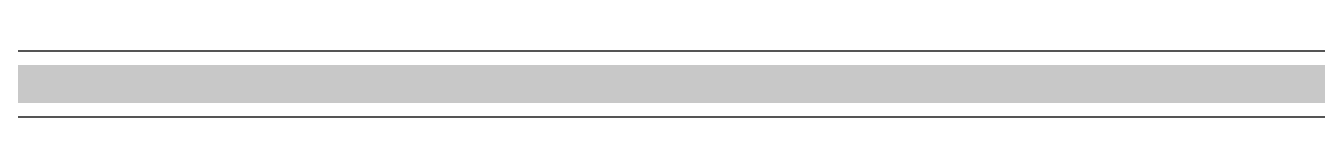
# Model space of a CAD drawing. Header units: millimetres. Extents: x 67 to 176, y 11 to 117.
# Drawn here: x 138.72 to 147.38, y 30.64 to 31.08 of the extents above; entities that cross this region are included whole.
import ezdxf

# ---------------------------------------------------------------- set-up
doc = ezdxf.new("R2010")
doc.units = ezdxf.units.MM
doc.layers.add('BottomLayer', color=5, linetype='Continuous')

msp = doc.modelspace()

# ---------------------------------------------------------------- linework, layer by layer
at = {"layer": 'BottomLayer'}
for p, q in [((149.76889782, 31.08094114), (135.42569562, 31.08094114)), ((135.42569562, 30.64105886), (149.86, 30.64105886))]:
    msp.add_line(p, q, dxfattribs=at)
at = {"layer": 'BottomLayer', "const_width": 0.254}
msp.add_lwpolyline([(134.747, 30.861), (149.86, 30.861)], dxfattribs=at)

doc.saveas('drawing.dxf')
